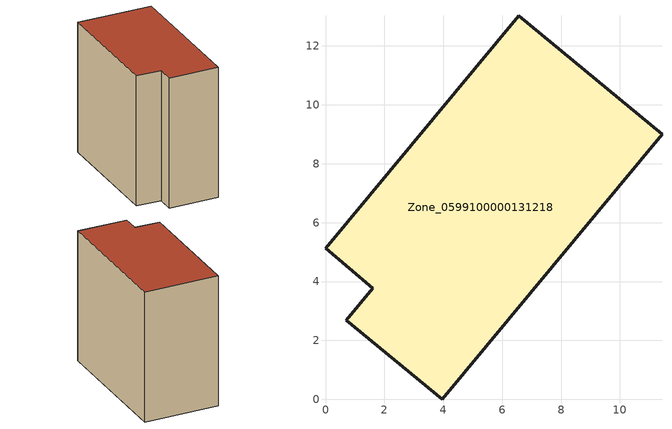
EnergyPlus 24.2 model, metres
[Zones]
Zone_0599100000131218
 floor ground (C_G): 0.7,2.68 1.6,3.77 0,5.13 6.57,13.03 11.43,9 3.96,0 z0
 wall outside (C_F): 1.6,3.77 0.7,2.68 3.96,0 11.43,9 6.57,13.03 0,5.13 1.6,3.77 z0:11.23
 roof outside (C_R): 6.57,13.03 0,5.13 1.6,3.77 0.7,2.68 3.96,0 11.43,9 z11.23
[BUILDING]
Pand.0599100000131218: North Axis=0; Terrain=City; Loads Convergence Tolerance Value=0.04; Temperature Convergence Tolerance Value=0.4; Solar Distribution=FullExterior; Maximum Number of Warmup Days=25; Minimum Number of Warmup Days=1
[Site:Location]
Rotterdam.The.Hague.AP_ZH_NLD Design_Conditions: Latitude=51.96; Longitude=4.45; Time Zone=1; Elevation=-4.5
[SITE:GROUNDTEMPERATURE:BUILDINGSURFACE]
18, 18, 18, 18, 18, 18, 18, 18, 18, 18, 18, 18
[MATERIAL] Thermal Absorptance=0.9; Solar Absorptance=0.7; Visible Absorptance=0.7
Name | Roughness | Thickness | Conductivity | Density | Specific Heat
G.TI.1946 | MediumSmooth | 0.15 | 1 | 540 | 1210
F.TI.1946 | Rough | 0.3 | 0.857143 | 1920 | 840
R.TI.1946 | MediumRough | 0.2 | 0.1 | 1500 | 1000
[CONSTRUCTION]
C_G: G.TI.1946
C_F: F.TI.1946
C_R: R.TI.1946
[ZONE]
Zone_0599100000131218: Type=1; Multiplier=1; Ceiling Height=Autocalculate; Volume=Autocalculate; Floor Area=autocalculate; Part of Total Floor Area=Yes
[ZONEINFILTRATION:DESIGNFLOWRATE]
Infil_Zone_0599100000131218: Zone or ZoneList or Space or SpaceList=Zone_0599100000131218; Schedule=AlwaysOn; Design Flow Rate Calculation Method=Flow/Area; Flow Rate per Floor Area=0.003; Constant Term Coefficient=1; Temperature Term Coefficient=0; Velocity Term Coefficient=0; Velocity Squared Term Coefficient=0
[HVACTEMPLATE:ZONE:IDEALLOADSAIRSYSTEM]
Zone_0599100000131218: Maximum Heating Supply Air Temperature=50; Minimum Cooling Supply Air Temperature=13; Maximum Heating Supply Air Humidity Ratio=0.0156; Minimum Cooling Supply Air Humidity Ratio=0.0077; Heating Limit=NoLimit; Cooling Limit=NoLimit; Dehumidification Control Type=ConstantSensibleHeatRatio; Cooling Sensible Heat Ratio=0.7; Dehumidification Setpoint=60; Humidification Control Type=None; Humidification Setpoint=30; Outdoor Air Method=None; Outdoor Air Flow Rate per Person=0.00944; Outdoor Air Flow Rate per Zone Floor Area=0; Outdoor Air Flow Rate per Zone=0; Demand Controlled Ventilation Type=None; Outdoor Air Economizer Type=NoEconomizer; Heat Recovery Type=None; Sensible Heat Recovery Effectiveness=0.7; Latent Heat Recovery Effectiveness=0.65
[ZONECONTROL:THERMOSTAT]
ThermostatControl_Zone_0599100000131218: Zone or ZoneList=Zone_0599100000131218; Control Type Schedule=DualSetpointControlType; Control 1=Thermostat_Zone_0599100000131218; Temperature Difference Between Cutout And Setpoint=0
[THERMOSTATSETPOINT:DUALSETPOINT]
Thermostat_Zone_0599100000131218: Heating Setpoint Temperature Schedule=HeatingSetpoint_Zone_0599100000131218; Cooling Setpoint Temperature Schedule=CoolingSetpoint_Zone_0599100000131218
[SCHEDULE:COMPACT]
HeatingSetpoint_Zone_0599100000131218: Through: 12/31, For: AllDays, Until: 24:00, 21
CoolingSetpoint_Zone_0599100000131218: Through: 12/31, For: AllDays, Until: 24:00, 24
DualSetpointControlType: Through: 12/31, For: AllDays, Until: 24:00, 4
AlwaysOn: Through: 12/31, For: AllDays, Until: 24:00, 1
